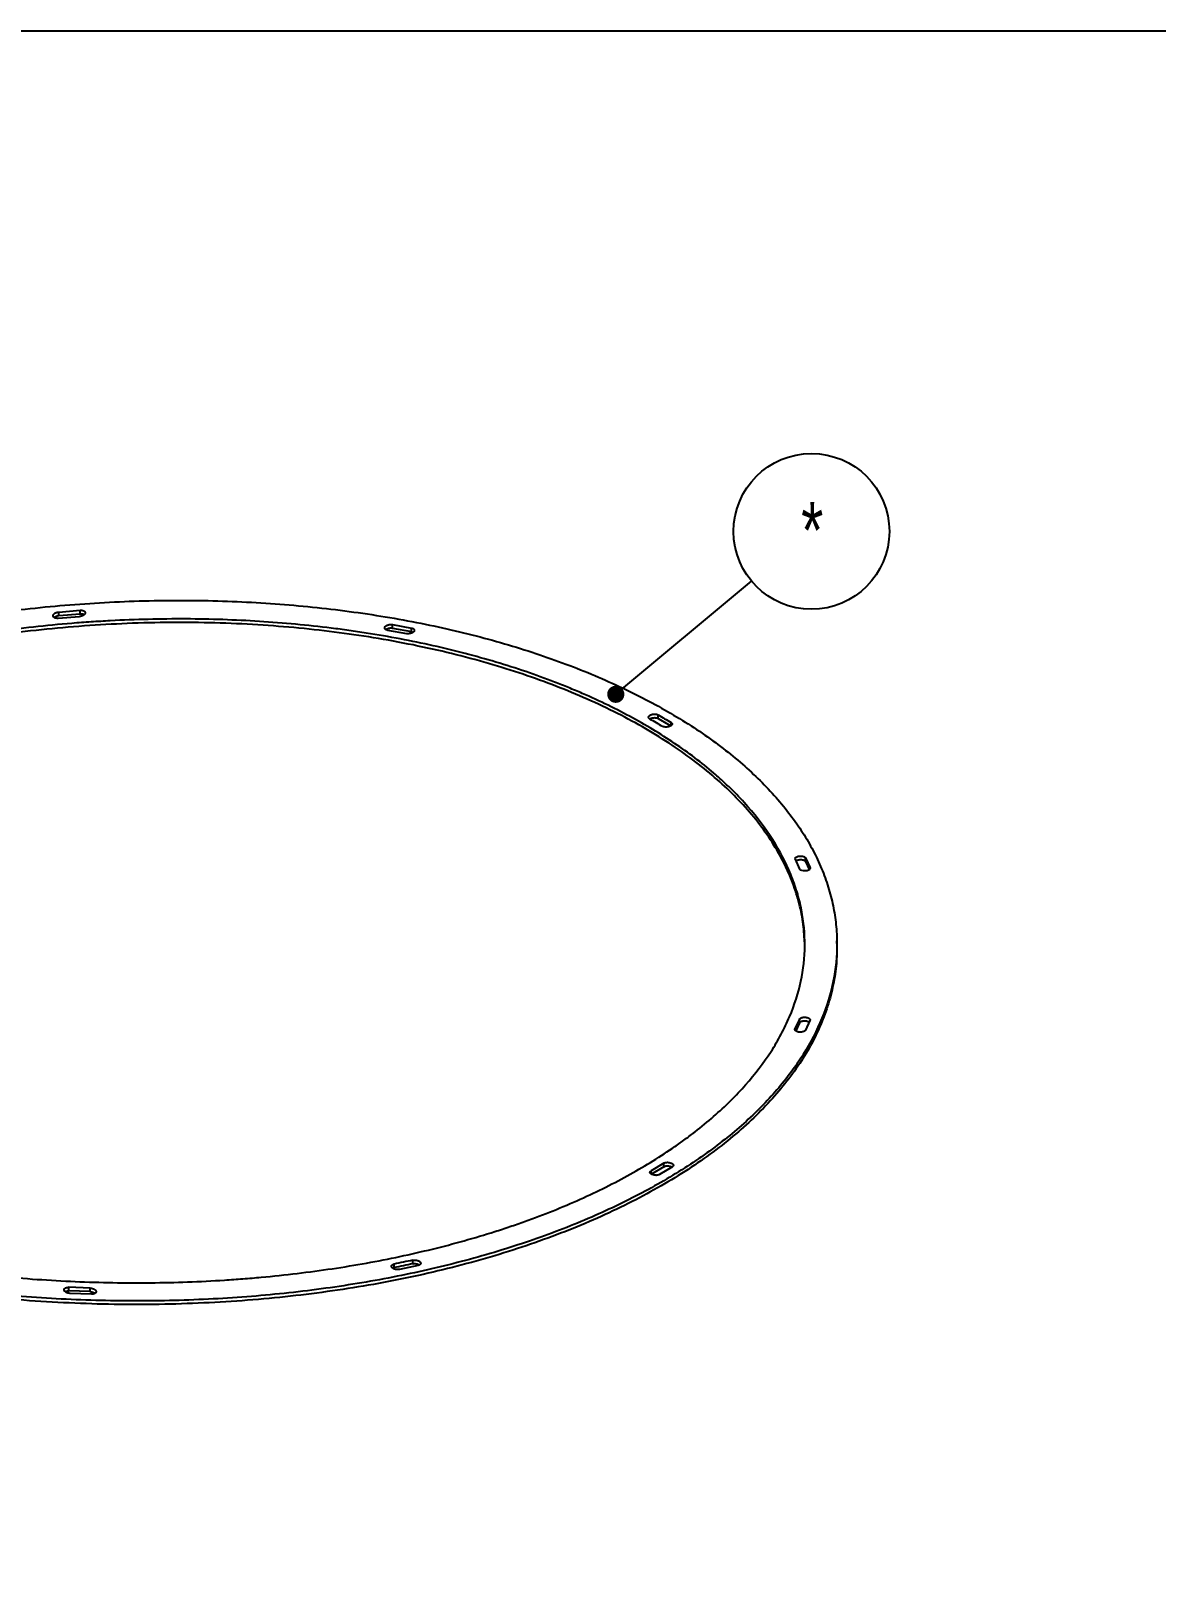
# Model space of a CAD drawing. Header units: millimetres. Extents: x 25 to 4175, y 19 to 2952.
# Drawn here: x 532 to 1057, y 870 to 1590 of the extents above; entities that cross this region are included whole.
import ezdxf

# ---------------------------------------------------------------- set-up
doc = ezdxf.new("R2010")
doc.units = ezdxf.units.MM
doc.header["$LTSCALE"] = 10
doc.layers.add('SHEET', color=179, linetype='Continuous')
doc.styles.add('SLDTEXTSTYLE0', font='TXT', dxfattribs={"width": 0.75})
doc.dimstyles.new('SLDDIMSTYLE0', dxfattribs={"dimtxt": 0.18, "dimasz": 8, "dimexe": 0, "dimexo": 0.0625, "dimgap": 0, "dimtad": 0, "dimtih": 1, "dimtoh": 1, "dimdec": 0, "dimrnd": 1e-09, "dimzin": 0, "dimdsep": 46, "dimtxsty": 'Standard', "dimblk1": 'DOT', "dimblk2": 'DOT', "dimsah": 1, "dimcen": 0.09, "dimadec": 0, "dimazin": 0, "dimtfac": 8, "dimtdec": 0, "dimtofl": 0, "dimtmove": 0, "dimatfit": 3, "dimldrblk": 'DOT', "dimfxl": 1, "dimfrac": 2, "dimtolj": 1, "dimtzin": 0, "dimarcsym": 0})

# ---------------------------------------------------------------- blocks, each defined once
blk = doc.blocks.new('SW_NOTE_0_6')
at = {"layer": 'SHEET', "color": 0}
blk.add_circle((27.89, 23.22), 36.29, dxfattribs=at)
at = {"layer": 'SHEET', "color": 0, "insert": (28.25, 36.96), "char_height": 26.46, "attachment_point": 2, "style": 'SLDTEXTSTYLE0'}
blk.add_mtext('*', dxfattribs=at)
blk = doc.blocks.new('_Dot')
at = {"color": 0, "linetype": 'ByBlock', "lineweight": -2}
blk.add_line((-0.5, 0), (-1, 0), dxfattribs=at)
at = {"color": 0, "linetype": 'ByBlock', "const_width": 0.5}
blk.add_lwpolyline([(-0.25, 0, 1), (0.25, 0, 1)], format="xyb", close=True, dxfattribs=at)

msp = doc.modelspace()

# ---------------------------------------------------------------- linework, layer by layer
at = {"color": 7, "linetype": 'Continuous', "lineweight": 25}
for p, q in [((545.21, 1316.28), (555.2, 1317.11)), ((545.45, 1319.22), (555.44, 1320.04)), ((545.45, 1317.57), (545.45, 1319.22)), ((545.45, 1317.57), (555.44, 1318.39)), ((555.44, 1318.39), (555.44, 1320.04)), ((698.68, 1310.78), (707.5, 1309.16)), ((701.04, 1313.39), (709.86, 1311.75)), ((701.04, 1311.74), (701.04, 1313.39)), ((701.04, 1311.74), (709.86, 1310.11)), ((709.86, 1310.11), (709.86, 1311.75)), ((824.81, 1269.63), (824.81, 1271.27)), ((824.81, 1269.63), (830.68, 1266.16)), ((830.81, 1266.26), (830.81, 1267.73)), ((888.58, 1203.97), (888.55, 1204.22)), ((888.58, 1203.97), (890.69, 1199.4)), ((893.46, 1204.64), (895.58, 1200.06)), ((893.46, 1202.99), (893.46, 1204.64)), ((893.46, 1202.99), (895.23, 1199.17)), ((895.58, 1199.6), (895.58, 1200.06)), ((890.65, 1129.49), (888.55, 1124.91)), ((888.55, 1124.47), (888.55, 1124.91)), ((890.65, 1127.84), (888.89, 1124.01)), ((890.65, 1127.84), (890.65, 1129.49)), ((895.54, 1128.93), (893.43, 1124.34)), ((827.38, 1062.39), (821.46, 1058.78)), ((821.46, 1057.37), (821.46, 1058.78)), ((827.38, 1060.74), (821.63, 1057.24)), ((831.41, 1060.72), (825.49, 1057.11)), ((827.38, 1060.74), (827.38, 1062.39)), ((701.73, 1013.69), (701.73, 1015.34)), ((712.9, 1014.71), (704.23, 1012.86)), ((710.4, 1015.53), (710.4, 1017.18)), ((560.13, 1004.16), (550.19, 1004.55)), ((550.19, 1002.91), (550.19, 1004.55)), ((560.13, 1002.51), (550.19, 1002.91)), ((560.68, 1001.31), (550.75, 1001.69)), ((560.13, 1002.51), (560.13, 1004.16))]:
    msp.add_line(p, q, dxfattribs=at)
at = {"color": 7, "linetype": 'Continuous', "lineweight": 25, "flags": 128}
for points in [[(895.6, 1199.81), (895.61, 1199.66), (895.37, 1199.27), (894.86, 1198.93), (894.17, 1198.68), (893.36, 1198.56), (892.53, 1198.56), (891.77, 1198.7), (891.16, 1198.95), (890.76, 1199.28), (890.69, 1199.4), (890.69, 1199.4)], [(908.14, 1164.29), (908.12, 1165.11), (908.11, 1165.93)]]:
    msp.add_lwpolyline(points, dxfattribs=at)
at = {"color": 7, "linetype": 'Continuous', "lineweight": 25}
for points, knots in [([(277.44, 870.42), (268.48, 876.75), (260, 883.32), (247.95, 893.62), (244.03, 897.14), (236.47, 904.28), (232.83, 907.91), (225.86, 915.23), (222.52, 918.93), (216.12, 926.43), (213.06, 930.22), (207.24, 937.89), (204.47, 941.77), (199.21, 949.62), (196.73, 953.59), (192.06, 961.62), (189.86, 965.69), (185.77, 973.91), (183.88, 978.05), (180.44, 986.36), (178.88, 990.51), (176.09, 998.86), (174.85, 1003.05), (172.7, 1011.45), (171.78, 1015.66), (170.27, 1024.11), (169.67, 1028.36), (168.79, 1036.86), (168.51, 1041.13), (168.28, 1049.71), (168.32, 1054.02), (168.75, 1062.62), (169.12, 1066.9), (170.19, 1075.41), (170.88, 1079.65), (173.44, 1092.3), (175.77, 1100.67), (180.2, 1113.11), (181.84, 1117.23), (185.42, 1125.46), (187.37, 1129.56), (191.6, 1137.72), (193.87, 1141.78), (198.7, 1149.78), (201.24, 1153.73), (206.62, 1161.53), (209.44, 1165.38), (215.37, 1172.99), (218.46, 1176.75), (224.93, 1184.17), (228.3, 1187.83), (235.31, 1195.06), (238.94, 1198.63), (246.51, 1205.68), (250.43, 1209.17), (258.53, 1216.02), (262.7, 1219.39), (271.23, 1225.95), (275.6, 1229.16), (284.53, 1235.43), (289.1, 1238.5), (298.44, 1244.49), (303.21, 1247.42), (312.94, 1253.13), (317.91, 1255.92), (328.05, 1261.35), (333.21, 1263.99), (343.76, 1269.15), (349.14, 1271.67), (360.04, 1276.52), (365.55, 1278.86), (376.66, 1283.36), (382.28, 1285.51), (393.61, 1289.66), (399.33, 1291.65), (410.87, 1295.46), (416.69, 1297.28), (428.45, 1300.75), (434.38, 1302.4), (446.34, 1305.54), (452.38, 1307.02), (464.56, 1309.82), (470.72, 1311.13), (483.01, 1313.57), (489.16, 1314.7), (501.46, 1316.76), (507.61, 1317.7), (519.91, 1319.4), (526.06, 1320.16), (538.36, 1321.51), (544.52, 1322.09), (556.82, 1323.08), (562.97, 1323.48), (575.28, 1324.12), (581.44, 1324.34), (593.75, 1324.62), (599.9, 1324.67), (612.08, 1324.6), (618.11, 1324.47), (630.08, 1324.04), (636.02, 1323.74), (647.79, 1322.97), (653.62, 1322.51), (665.18, 1321.4), (670.91, 1320.77), (682.27, 1319.34), (687.9, 1318.54), (699.06, 1316.78), (704.59, 1315.81), (715.53, 1313.72), (720.94, 1312.59), (731.56, 1310.19), (736.76, 1308.92), (746.97, 1306.24), (751.99, 1304.82), (761.82, 1301.86), (766.64, 1300.31), (776.09, 1297.08), (780.73, 1295.39), (789.8, 1291.89), (794.24, 1290.07), (802.93, 1286.3), (807.18, 1284.35), (815.47, 1280.31), (819.51, 1278.22), (827.32, 1273.96), (831.09, 1271.79), (838.37, 1267.34), (841.88, 1265.07), (848.65, 1260.43), (851.91, 1258.07), (858.16, 1253.25), (861.16, 1250.8), (869.78, 1243.31), (875.02, 1238.13), (882.07, 1230.11), (884.29, 1227.41), (888.41, 1221.95), (890.33, 1219.2), (893.86, 1213.66), (895.48, 1210.87), (898.43, 1205.26), (899.75, 1202.44), (902.12, 1196.76), (903.16, 1193.9), (904.95, 1188.15), (905.69, 1185.26), (906.9, 1179.44), (907.35, 1176.52), (907.96, 1170.64), (908.12, 1167.69), (908.13, 1158.87), (907.54, 1153.02), (905.19, 1141.43), (903.43, 1135.67), (898.76, 1124.26), (895.84, 1118.6), (890.57, 1110.2), (888.67, 1107.42), (884.59, 1101.92), (882.41, 1099.2), (877.79, 1093.85), (875.36, 1091.21), (870.22, 1086.01), (867.53, 1083.45), (861.88, 1078.41), (858.92, 1075.92), (852.76, 1071.03), (849.55, 1068.63), (842.87, 1063.9), (839.4, 1061.58), (832.2, 1057.01), (828.46, 1054.76), (820.76, 1050.38), (816.8, 1048.25), (808.68, 1044.11), (804.53, 1042.11), (796.03, 1038.21), (791.67, 1036.32), (782.77, 1032.66), (778.23, 1030.9), (768.94, 1027.49), (764.2, 1025.84), (754.52, 1022.68), (749.59, 1021.16), (739.52, 1018.25), (734.38, 1016.85), (723.92, 1014.2), (718.6, 1012.95), (707.88, 1010.59), (702.47, 1009.5), (691.52, 1007.45), (685.99, 1006.5), (669.23, 1003.87), (657.85, 1002.42), (634.61, 1000.14), (622.77, 999.3), (604.67, 998.52), (598.59, 998.35), (586.4, 998.15), (580.29, 998.14), (568.07, 998.27), (561.96, 998.42), (549.7, 998.88), (543.57, 999.19), (531.28, 999.98), (525.13, 1000.45), (512.81, 1001.56), (506.64, 1002.19), (494.3, 1003.63), (488.12, 1004.43), (475.74, 1006.21), (469.52, 1007.18), (457.15, 1009.29), (450.99, 1010.43), (438.76, 1012.86), (432.69, 1014.15), (420.63, 1016.88), (414.63, 1018.33), (402.72, 1021.37), (396.81, 1022.97), (385.07, 1026.33), (379.23, 1028.08), (367.64, 1031.75), (361.89, 1033.66), (350.46, 1037.64), (344.78, 1039.71), (333.52, 1044.02), (327.94, 1046.25), (311.45, 1053.14), (300.78, 1058), (280.08, 1068.25), (270.06, 1073.63), (250.65, 1084.93), (241.27, 1090.85), (232.22, 1097.04)], [0.0001787, 0.0001787, 0.0001787, 0.0001787, 0.015625, 0.015625, 0.0234375, 0.0234375, 0.03125, 0.03125, 0.0390625, 0.0390625, 0.046875, 0.046875, 0.0546875, 0.0546875, 0.0625, 0.0625, 0.0703125, 0.0703125, 0.078125, 0.078125, 0.0859375, 0.0859375, 0.09375, 0.09375, 0.1015625, 0.1015625, 0.109375, 0.109375, 0.1171875, 0.1171875, 0.125, 0.125, 0.1328125, 0.1328125, 0.140625, 0.140625, 0.15625, 0.15625, 0.1640625, 0.1640625, 0.171875, 0.171875, 0.1796875, 0.1796875, 0.1875, 0.1875, 0.1953125, 0.1953125, 0.203125, 0.203125, 0.2109375, 0.2109375, 0.21875, 0.21875, 0.2265625, 0.2265625, 0.234375, 0.234375, 0.2421875, 0.2421875, 0.25, 0.25, 0.2578125, 0.2578125, 0.265625, 0.265625, 0.2734375, 0.2734375, 0.28125, 0.28125, 0.2890625, 0.2890625, 0.296875, 0.296875, 0.3046875, 0.3046875, 0.3125, 0.3125, 0.3203125, 0.3203125, 0.328125, 0.328125, 0.3359375, 0.3359375, 0.34375, 0.34375, 0.3515625, 0.3515625, 0.359375, 0.359375, 0.3671875, 0.3671875, 0.375, 0.375, 0.3828125, 0.3828125, 0.390625, 0.390625, 0.3984375, 0.3984375, 0.40625, 0.40625, 0.4140625, 0.4140625, 0.421875, 0.421875, 0.4296875, 0.4296875, 0.4375, 0.4375, 0.4453125, 0.4453125, 0.453125, 0.453125, 0.4609375, 0.4609375, 0.46875, 0.46875, 0.4765625, 0.4765625, 0.484375, 0.484375, 0.4921875, 0.4921875, 0.5, 0.5, 0.5078125, 0.5078125, 0.515625, 0.515625, 0.5234375, 0.5234375, 0.53125, 0.53125, 0.546875, 0.546875, 0.5546875, 0.5546875, 0.5625, 0.5625, 0.5703125, 0.5703125, 0.578125, 0.578125, 0.5859375, 0.5859375, 0.59375, 0.59375, 0.6015625, 0.6015625, 0.609375, 0.609375, 0.625, 0.625, 0.640625, 0.640625, 0.65625, 0.65625, 0.6640625, 0.6640625, 0.671875, 0.671875, 0.6796875, 0.6796875, 0.6875, 0.6875, 0.6953125, 0.6953125, 0.703125, 0.703125, 0.7109375, 0.7109375, 0.71875, 0.71875, 0.7265625, 0.7265625, 0.734375, 0.734375, 0.7421875, 0.7421875, 0.75, 0.75, 0.7578125, 0.7578125, 0.765625, 0.765625, 0.7734375, 0.7734375, 0.78125, 0.78125, 0.7890625, 0.7890625, 0.796875, 0.796875, 0.8125, 0.8125, 0.828125, 0.828125, 0.8359375, 0.8359375, 0.84375, 0.84375, 0.8515625, 0.8515625, 0.859375, 0.859375, 0.8671875, 0.8671875, 0.875, 0.875, 0.8828125, 0.8828125, 0.890625, 0.890625, 0.8984375, 0.8984375, 0.90625, 0.90625, 0.9140625, 0.9140625, 0.921875, 0.921875, 0.9296875, 0.9296875, 0.9375, 0.9375, 0.9453125, 0.9453125, 0.953125, 0.953125, 0.96875, 0.96875, 0.984375, 0.984375, 1, 1, 1, 1]), ([(545.21, 1316.28), (545.04, 1316.27), (544.88, 1316.26), (544.57, 1316.27), (544.41, 1316.29), (544.12, 1316.34), (543.98, 1316.37), (543.71, 1316.45), (543.59, 1316.5), (543.37, 1316.62), (543.27, 1316.69), (543.1, 1316.83), (543.03, 1316.91), (542.87, 1317.16), (542.82, 1317.35), (542.84, 1317.64), (542.87, 1317.74), (542.95, 1317.94), (543, 1318.03), (543.14, 1318.22), (543.23, 1318.31), (543.42, 1318.49), (543.53, 1318.57), (543.78, 1318.73), (543.91, 1318.8), (544.19, 1318.93), (544.34, 1318.98), (544.65, 1319.08), (544.8, 1319.12), (545.13, 1319.18), (545.29, 1319.21), (545.45, 1319.22)], [0, 0, 0, 0, 0.0625, 0.0625, 0.125, 0.125, 0.1875, 0.1875, 0.25, 0.25, 0.3125, 0.3125, 0.375, 0.375, 0.5, 0.5, 0.5625, 0.5625, 0.625, 0.625, 0.6875, 0.6875, 0.75, 0.75, 0.8125, 0.8125, 0.875, 0.875, 0.9375, 0.9375, 1, 1, 1, 1]), ([(543.3, 1316.7), (543.41, 1316.8), (543.69, 1317.06), (544.35, 1317.36), (544.99, 1317.53), (545.36, 1317.56), (545.45, 1317.57)], [0, 0, 0, 0, 0.226177, 0.558136, 0.892967, 1, 1, 1, 1]), ([(555.44, 1320.04), (555.61, 1320.05), (555.77, 1320.05), (556.08, 1320.04), (556.24, 1320.03), (556.53, 1319.98), (556.67, 1319.95), (556.94, 1319.86), (557.06, 1319.81), (557.28, 1319.7), (557.38, 1319.63), (557.55, 1319.49), (557.62, 1319.41), (557.78, 1319.16), (557.83, 1318.97), (557.81, 1318.68), (557.78, 1318.59), (557.7, 1318.39), (557.65, 1318.3), (557.51, 1318.11), (557.42, 1318.02), (557.23, 1317.84), (557.12, 1317.76), (556.87, 1317.61), (556.74, 1317.53), (556.46, 1317.41), (556.31, 1317.35), (556, 1317.25), (555.85, 1317.21), (555.52, 1317.15), (555.36, 1317.12), (555.2, 1317.11)], [0, 0, 0, 0, 0.0625, 0.0625, 0.125, 0.125, 0.1875, 0.1875, 0.25, 0.25, 0.3125, 0.3125, 0.375, 0.375, 0.5, 0.5, 0.5625, 0.5625, 0.625, 0.625, 0.6875, 0.6875, 0.75, 0.75, 0.8125, 0.8125, 0.875, 0.875, 0.9375, 0.9375, 1, 1, 1, 1]), ([(555.44, 1318.39), (555.72, 1318.4), (556.28, 1318.41), (556.95, 1318.25), (557.23, 1318.05), (557.34, 1317.97)], [0, 0, 0, 0, 0.374696, 0.749458, 1, 1, 1, 1]), ([(242.83, 1103.17), (251.53, 1097.17), (260.53, 1091.45), (279.1, 1080.55), (288.67, 1075.37), (308.37, 1065.52), (318.5, 1060.85), (339.32, 1052.03), (350.01, 1047.87), (363.74, 1043), (366.5, 1042.04), (370.68, 1040.63), (372.07, 1040.17), (374.87, 1039.24), (376.28, 1038.78), (383.31, 1036.52), (388.97, 1034.78), (406, 1029.82), (417.46, 1026.83), (440.58, 1021.46), (452.24, 1019.08), (475.76, 1014.93), (487.62, 1013.15), (501.08, 1011.5), (502.57, 1011.33), (505.57, 1010.98), (507.07, 1010.81), (511.57, 1010.32), (514.56, 1010.01), (523.52, 1009.15), (529.47, 1008.66), (547.26, 1007.43), (559.04, 1006.92), (582.42, 1006.52), (594.02, 1006.63), (611.29, 1007.26), (617.03, 1007.55), (625.6, 1008.09), (628.45, 1008.29), (634.15, 1008.74), (636.99, 1008.98), (651.12, 1010.27), (662.15, 1011.6), (683.69, 1014.83), (694.19, 1016.72), (709.55, 1019.98), (714.6, 1021.14), (724.57, 1023.58), (729.5, 1024.87), (739.2, 1027.59), (743.99, 1029.02), (749.88, 1030.89), (751.06, 1031.27), (753.39, 1032.04), (754.56, 1032.43), (758.02, 1033.6), (760.31, 1034.39), (771.59, 1038.43), (780.2, 1041.89), (796.59, 1049.23), (804.37, 1053.11), (819.09, 1061.29), (826.04, 1065.6), (834.19, 1071.23), (835.79, 1072.37), (838.94, 1074.68), (840.48, 1075.84), (845, 1079.35), (847.88, 1081.72), (856.13, 1088.93), (861.1, 1093.86), (870.02, 1103.96), (873.96, 1109.14), (879.08, 1117.06), (880.65, 1119.73), (882.82, 1123.78), (883.5, 1125.14), (884.81, 1127.87), (885.43, 1129.24), (888.34, 1136.1), (890.09, 1141.6), (892.45, 1152.65), (893.07, 1158.18), (893.17, 1169.27), (892.66, 1174.83), (891.29, 1181.77), (890.98, 1183.16), (890.46, 1185.25), (890.28, 1185.94), (889.9, 1187.33), (889.7, 1188.02), (888.65, 1191.49), (887.67, 1194.24), (884.32, 1202.41), (881.54, 1207.77), (874.88, 1218.28), (871.01, 1223.44), (864.39, 1231.02), (862.04, 1233.52), (858.31, 1237.22), (857.03, 1238.45), (854.41, 1240.9), (853.06, 1242.11), (846.14, 1248.14), (840.14, 1252.76), (827.2, 1261.62), (820.28, 1265.84), (805.51, 1273.89), (797.66, 1277.72), (787.27, 1282.22), (785.16, 1283.11), (780.89, 1284.86), (778.72, 1285.72), (772.13, 1288.25), (767.66, 1289.88), (754, 1294.53), (744.56, 1297.35), (725.06, 1302.44), (714.99, 1304.7), (699.41, 1307.66), (694.13, 1308.57), (686.1, 1309.83), (683.4, 1310.23), (679.32, 1310.8), (677.96, 1310.99), (675.22, 1311.35), (673.84, 1311.53), (661.44, 1313.07), (650.27, 1314.11), (627.66, 1315.54), (616.22, 1315.93), (593.05, 1316.03), (581.34, 1315.75), (566.52, 1314.97), (563.55, 1314.79), (559.08, 1314.49), (557.58, 1314.38), (554.59, 1314.16), (553.1, 1314.04), (545.62, 1313.43), (539.66, 1312.85), (521.82, 1310.87), (509.99, 1309.21), (486.46, 1305.2), (474.75, 1302.86), (457.3, 1298.83), (451.5, 1297.39), (442.82, 1295.1), (439.94, 1294.32), (435.61, 1293.11), (434.17, 1292.7), (431.3, 1291.87), (429.86, 1291.45), (417, 1287.62), (405.84, 1283.91), (384.04, 1275.88), (373.4, 1271.55), (352.65, 1262.26), (342.53, 1257.31), (331.46, 1251.35), (330.24, 1250.69), (327.79, 1249.34), (326.58, 1248.66), (322.94, 1246.62), (320.55, 1245.24), (313.45, 1241.06), (308.82, 1238.21), (299.8, 1232.39), (295.39, 1229.42), (286.8, 1223.36), (282.61, 1220.27), (274.45, 1213.97), (270.48, 1210.75), (262.75, 1204.2), (258.99, 1200.86), (251.7, 1194.05), (248.17, 1190.59), (243.89, 1186.17), (243.04, 1185.28), (241.37, 1183.5), (240.54, 1182.6), (238.07, 1179.92), (236.47, 1178.12), (228.61, 1169.08), (222.89, 1161.71), (215.14, 1150.43), (212.7, 1146.63), (208.08, 1138.96), (205.92, 1135.09), (201.86, 1127.27), (199.98, 1123.32), (197.36, 1117.34), (196.53, 1115.33), (194.93, 1111.3), (194.16, 1109.27), (190.55, 1099.14), (188.29, 1091), (184.99, 1074.68), (183.96, 1066.49), (183.12, 1050.04), (183.32, 1041.78), (184.26, 1032.44), (184.38, 1031.4), (184.63, 1029.32), (184.76, 1028.28), (185.19, 1025.17), (185.52, 1023.1), (186.62, 1016.91), (187.51, 1012.81), (190.62, 1000.59), (193.3, 992.53), (198.22, 980.58), (200.01, 976.62), (203.9, 968.75), (206, 964.83), (209.37, 958.98), (210.53, 957.04), (212.34, 954.14), (212.95, 953.17), (214.19, 951.24), (214.82, 950.27), (218.01, 945.47), (220.7, 941.68), (229.15, 930.5), (235.3, 923.26), (245.29, 912.72), (248.74, 909.26), (255.91, 902.44), (259.62, 899.08), (271.13, 889.16), (279.32, 882.76), (288.04, 876.56)], [0, 0, 0, 0, 0.015625, 0.015625, 0.03125, 0.03125, 0.046875, 0.046875, 0.0625, 0.0625, 0.066406, 0.066406, 0.068359, 0.068359, 0.070313, 0.070313, 0.078125, 0.078125, 0.09375, 0.09375, 0.109375, 0.109375, 0.125, 0.125, 0.126953, 0.126953, 0.128906, 0.128906, 0.132813, 0.132813, 0.140625, 0.140625, 0.15625, 0.15625, 0.171875, 0.171875, 0.179688, 0.179688, 0.183594, 0.183594, 0.1875, 0.1875, 0.203125, 0.203125, 0.21875, 0.21875, 0.226563, 0.226563, 0.234375, 0.234375, 0.242188, 0.242188, 0.244141, 0.244141, 0.246094, 0.246094, 0.25, 0.25, 0.265625, 0.265625, 0.28125, 0.28125, 0.296875, 0.296875, 0.300781, 0.300781, 0.304688, 0.304688, 0.3125, 0.3125, 0.328125, 0.328125, 0.34375, 0.34375, 0.351563, 0.351563, 0.355469, 0.355469, 0.359375, 0.359375, 0.375, 0.375, 0.390625, 0.390625, 0.40625, 0.40625, 0.410156, 0.410156, 0.412109, 0.412109, 0.414063, 0.414063, 0.421875, 0.421875, 0.4375, 0.4375, 0.453125, 0.453125, 0.460938, 0.460938, 0.464844, 0.464844, 0.46875, 0.46875, 0.484375, 0.484375, 0.5, 0.5, 0.515625, 0.515625, 0.519531, 0.519531, 0.523438, 0.523438, 0.53125, 0.53125, 0.546875, 0.546875, 0.5625, 0.5625, 0.570313, 0.570313, 0.574219, 0.574219, 0.576172, 0.576172, 0.578125, 0.578125, 0.59375, 0.59375, 0.609375, 0.609375, 0.625, 0.625, 0.628906, 0.628906, 0.630859, 0.630859, 0.632813, 0.632813, 0.640625, 0.640625, 0.65625, 0.65625, 0.671875, 0.671875, 0.679688, 0.679688, 0.683594, 0.683594, 0.685547, 0.685547, 0.6875, 0.6875, 0.703125, 0.703125, 0.71875, 0.71875, 0.734375, 0.734375, 0.736328, 0.736328, 0.738281, 0.738281, 0.742188, 0.742188, 0.75, 0.75, 0.757813, 0.757813, 0.765625, 0.765625, 0.773437, 0.773437, 0.78125, 0.78125, 0.789062, 0.789062, 0.791016, 0.791016, 0.792969, 0.792969, 0.796875, 0.796875, 0.8125, 0.8125, 0.820312, 0.820312, 0.828125, 0.828125, 0.835937, 0.835937, 0.839844, 0.839844, 0.84375, 0.84375, 0.859375, 0.859375, 0.875, 0.875, 0.890625, 0.890625, 0.892578, 0.892578, 0.894531, 0.894531, 0.898437, 0.898437, 0.90625, 0.90625, 0.921875, 0.921875, 0.929687, 0.929687, 0.9375, 0.9375, 0.941406, 0.941406, 0.943359, 0.943359, 0.945312, 0.945312, 0.953125, 0.953125, 0.96875, 0.96875, 0.976563, 0.976563, 0.984375, 0.984375, 1, 1, 1, 1]), ([(893.03, 1165.55), (892.84, 1168.63), (892.47, 1174.96), (890.4, 1184.49), (887.25, 1194.09), (882.88, 1203.66), (877.28, 1213.15), (870.44, 1222.53), (862.53, 1231.53), (853.63, 1240.14), (843.8, 1248.34), (832.86, 1256.27), (820.81, 1263.89), (807.65, 1271.16), (793.72, 1277.88), (779.11, 1284.04), (763.89, 1289.63), (747.78, 1294.77), (730.79, 1299.4), (712.96, 1303.48), (694.74, 1306.91), (676.22, 1309.68), (657.48, 1311.81), (638.15, 1313.34), (618.28, 1314.23), (597.93, 1314.44), (577.62, 1313.97), (557.42, 1312.83), (537.4, 1311.05), (517.17, 1308.59), (496.8, 1305.43), (476.34, 1301.55), (456.34, 1297.03), (436.83, 1291.92), (417.88, 1286.24), (399.11, 1279.89), (380.59, 1272.85), (362.41, 1265.13), (345.03, 1256.9), (328.48, 1248.22), (312.8, 1239.12), (297.65, 1229.43), (283.13, 1219.15), (269.31, 1208.28), (256.52, 1197.11), (244.79, 1185.66), (234.12, 1174), (224.28, 1161.88), (215.35, 1149.33), (207.39, 1136.37), (200.61, 1123.32), (194.99, 1110.25), (190.49, 1097.18), (187, 1083.85), (184.65, 1070.29), (183.43, 1058.61), (183.47, 1051.5), (183.48, 1048.99)], [0, 0, 0, 0, 0.017818, 0.036567, 0.055331, 0.07408, 0.093384, 0.112703, 0.132007, 0.150588, 0.169184, 0.187765, 0.206895, 0.226042, 0.245173, 0.263581, 0.282003, 0.30041, 0.319363, 0.33833, 0.357282, 0.375523, 0.393778, 0.412019, 0.4308, 0.449596, 0.468377, 0.486442, 0.504522, 0.522587, 0.541187, 0.559802, 0.578402, 0.596303, 0.614218, 0.63212, 0.650551, 0.668998, 0.68743, 0.705151, 0.722885, 0.740606, 0.758851, 0.777112, 0.795357, 0.812919, 0.830495, 0.848057, 0.866141, 0.884239, 0.902323, 0.91969, 0.937071, 0.954438, 0.972318, 0.990214, 1, 1, 1, 1]), ([(698.68, 1310.78), (698.54, 1310.8), (698.4, 1310.84), (698.15, 1310.92), (698.04, 1310.97), (697.83, 1311.09), (697.74, 1311.15), (697.58, 1311.29), (697.52, 1311.37), (697.42, 1311.52), (697.39, 1311.61), (697.36, 1311.78), (697.36, 1311.87), (697.41, 1312.13), (697.5, 1312.32), (697.73, 1312.57), (697.83, 1312.66), (698.04, 1312.82), (698.15, 1312.89), (698.41, 1313.03), (698.54, 1313.09), (698.83, 1313.2), (698.98, 1313.25), (699.3, 1313.34), (699.46, 1313.37), (699.78, 1313.42), (699.95, 1313.44), (700.27, 1313.45), (700.43, 1313.45), (700.74, 1313.43), (700.9, 1313.41), (701.04, 1313.39)], [0, 0, 0, 0, 0.0625, 0.0625, 0.125, 0.125, 0.1875, 0.1875, 0.25, 0.25, 0.3125, 0.3125, 0.375, 0.375, 0.5, 0.5, 0.5625, 0.5625, 0.625, 0.625, 0.6875, 0.6875, 0.75, 0.75, 0.8125, 0.8125, 0.875, 0.875, 0.9375, 0.9375, 1, 1, 1, 1]), ([(697.92, 1311.06), (698.07, 1311.17), (698.4, 1311.41), (699.14, 1311.67), (699.98, 1311.81), (700.63, 1311.81), (700.96, 1311.75), (701.04, 1311.74)], [0, 0, 0, 0, 0.196927, 0.436704, 0.678384, 0.922096, 1, 1, 1, 1]), ([(709.86, 1311.75), (710.01, 1311.73), (710.14, 1311.69), (710.39, 1311.61), (710.51, 1311.56), (710.72, 1311.44), (710.81, 1311.38), (710.96, 1311.24), (711.03, 1311.17), (711.12, 1311.01), (711.15, 1310.93), (711.19, 1310.76), (711.19, 1310.67), (711.14, 1310.4), (711.04, 1310.22), (710.81, 1309.97), (710.72, 1309.88), (710.51, 1309.73), (710.39, 1309.65), (710.14, 1309.52), (710, 1309.45), (709.71, 1309.34), (709.56, 1309.29), (709.25, 1309.21), (709.09, 1309.18), (708.76, 1309.13), (708.6, 1309.11), (708.27, 1309.1), (708.11, 1309.1), (707.8, 1309.12), (707.65, 1309.13), (707.5, 1309.16)], [0, 0, 0, 0, 0.0625, 0.0625, 0.125, 0.125, 0.1875, 0.1875, 0.25, 0.25, 0.3125, 0.3125, 0.375, 0.375, 0.5, 0.5, 0.5625, 0.5625, 0.625, 0.625, 0.6875, 0.6875, 0.75, 0.75, 0.8125, 0.8125, 0.875, 0.875, 0.9375, 0.9375, 1, 1, 1, 1]), ([(709.86, 1310.11), (710.11, 1310.05), (710.41, 1309.99), (710.59, 1309.85), (710.62, 1309.83)], [0, 0, 0, 0, 0.830496, 1, 1, 1, 1]), ([(820.81, 1269.48), (820.71, 1269.54), (820.63, 1269.6), (820.49, 1269.74), (820.43, 1269.81), (820.35, 1269.96), (820.33, 1270.04), (820.31, 1270.2), (820.31, 1270.28), (820.36, 1270.45), (820.4, 1270.53), (820.51, 1270.69), (820.58, 1270.77), (820.83, 1271), (821.05, 1271.15), (821.44, 1271.32), (821.59, 1271.38), (821.88, 1271.47), (822.04, 1271.51), (822.35, 1271.57), (822.52, 1271.6), (822.84, 1271.63), (823.01, 1271.64), (823.33, 1271.64), (823.49, 1271.63), (823.8, 1271.6), (823.95, 1271.58), (824.23, 1271.51), (824.36, 1271.48), (824.6, 1271.39), (824.71, 1271.33), (824.81, 1271.27)], [0, 0, 0, 0, 0.0625, 0.0625, 0.125, 0.125, 0.1875, 0.1875, 0.25, 0.25, 0.3125, 0.3125, 0.375, 0.375, 0.5, 0.5, 0.5625, 0.5625, 0.625, 0.625, 0.6875, 0.6875, 0.75, 0.75, 0.8125, 0.8125, 0.875, 0.875, 0.9375, 0.9375, 1, 1, 1, 1]), ([(820.85, 1269.34), (820.87, 1269.36), (821.04, 1269.51), (821.55, 1269.73), (822.33, 1269.94), (823.19, 1270.02), (823.99, 1269.94), (824.52, 1269.79), (824.76, 1269.66), (824.81, 1269.63)], [0, 0, 0, 0, 0.029014, 0.210361, 0.3914, 0.573154, 0.756319, 0.940988, 1, 1, 1, 1]), ([(830.81, 1267.73), (830.91, 1267.67), (830.99, 1267.61), (831.13, 1267.47), (831.19, 1267.4), (831.27, 1267.25), (831.3, 1267.17), (831.32, 1267.01), (831.31, 1266.93), (831.26, 1266.77), (831.22, 1266.68), (831.12, 1266.52), (831.05, 1266.44), (830.8, 1266.22), (830.57, 1266.07), (830.18, 1265.9), (830.04, 1265.85), (829.74, 1265.76), (829.59, 1265.72), (829.27, 1265.65), (829.1, 1265.63), (828.78, 1265.6), (828.62, 1265.59), (828.29, 1265.59), (828.13, 1265.6), (827.82, 1265.63), (827.67, 1265.65), (827.39, 1265.71), (827.26, 1265.75), (827.02, 1265.84), (826.91, 1265.89), (826.81, 1265.95)], [0, 0, 0, 0, 0.0625, 0.0625, 0.125, 0.125, 0.1875, 0.1875, 0.25, 0.25, 0.3125, 0.3125, 0.375, 0.375, 0.5, 0.5, 0.5625, 0.5625, 0.625, 0.625, 0.6875, 0.6875, 0.75, 0.75, 0.8125, 0.8125, 0.875, 0.875, 0.9375, 0.9375, 1, 1, 1, 1]), ([(888.54, 1204.37), (888.58, 1204.51), (888.66, 1204.64), (888.93, 1204.9), (889.11, 1205.02), (889.44, 1205.17), (889.55, 1205.22), (889.8, 1205.3), (889.93, 1205.34), (890.2, 1205.4), (890.34, 1205.43), (890.62, 1205.46), (890.77, 1205.48), (891.06, 1205.5), (891.21, 1205.5), (891.5, 1205.49), (891.64, 1205.48), (891.92, 1205.45), (892.06, 1205.42), (892.31, 1205.37), (892.44, 1205.33), (892.67, 1205.26), (892.77, 1205.21), (892.97, 1205.12), (893.06, 1205.07), (893.21, 1204.95), (893.28, 1204.89), (893.39, 1204.77), (893.43, 1204.7), (893.46, 1204.64)], [0, 0, 0, 0, 0.125, 0.125, 0.25, 0.25, 0.3125, 0.3125, 0.375, 0.375, 0.4375, 0.4375, 0.5, 0.5, 0.5625, 0.5625, 0.625, 0.625, 0.6875, 0.6875, 0.75, 0.75, 0.8125, 0.8125, 0.875, 0.875, 0.9375, 0.9375, 1, 1, 1, 1]), ([(888.93, 1203.21), (889.04, 1203.29), (889.3, 1203.5), (889.97, 1203.72), (890.78, 1203.85), (891.63, 1203.85), (892.41, 1203.72), (893.04, 1203.47), (893.35, 1203.2), (893.44, 1203.03), (893.46, 1202.99)], [0, 0, 0, 0, 0.102943, 0.244947, 0.386007, 0.52682, 0.668169, 0.810589, 0.954155, 1, 1, 1, 1]), ([(908.07, 1164.29), (908.06, 1161.34), (908.02, 1155.05), (906.54, 1145.46), (903.96, 1135.54), (900.21, 1125.73), (895.33, 1116), (889.3, 1106.42), (882.17, 1097.05), (873.98, 1087.94), (864.78, 1079.13), (854.56, 1070.62), (843.33, 1062.43), (831.1, 1054.56), (817.93, 1047.08), (803.9, 1040.04), (789.1, 1033.48), (773.53, 1027.39), (757.19, 1021.78), (740.09, 1016.66), (722.3, 1012.07), (703.92, 1008.04), (685.06, 1004.61), (665.77, 1001.76), (646.04, 999.5), (625.88, 997.85), (605.32, 996.81), (584.49, 996.41), (563.51, 996.65), (542.47, 997.53), (521.36, 999.04), (500.19, 1001.19), (478.97, 1003.99), (457.8, 1007.44), (436.8, 1011.54), (416.09, 1016.24), (395.7, 1021.55), (375.61, 1027.46), (355.84, 1033.99), (336.43, 1041.14), (317.48, 1048.87), (299.1, 1057.15), (281.34, 1065.95), (264.23, 1075.27), (247.7, 1085.08), (237.28, 1092.03), (232.05, 1095.52)], [0, 0, 0, 0, 0.020121, 0.042873, 0.065559, 0.088254, 0.111034, 0.133946, 0.15686, 0.179632, 0.20233, 0.225013, 0.247752, 0.270617, 0.293565, 0.316379, 0.339092, 0.36177, 0.384481, 0.407286, 0.430227, 0.453103, 0.475843, 0.498526, 0.521213, 0.543976, 0.566863, 0.589788, 0.612577, 0.635277, 0.65795, 0.680665, 0.703475, 0.726421, 0.749282, 0.772014, 0.794693, 0.817378, 0.840124, 0.863008, 0.88594, 0.908771, 0.931529, 0.954274, 0.977078, 1, 1, 1, 1]), ([(890.65, 1129.49), (890.69, 1129.56), (890.74, 1129.63), (890.87, 1129.77), (890.95, 1129.84), (891.13, 1129.96), (891.24, 1130.02), (891.47, 1130.12), (891.6, 1130.17), (891.88, 1130.25), (892.02, 1130.29), (892.33, 1130.34), (892.49, 1130.36), (892.97, 1130.4), (893.3, 1130.39), (893.78, 1130.34), (893.94, 1130.31), (894.24, 1130.25), (894.39, 1130.21), (894.66, 1130.11), (894.78, 1130.06), (895.01, 1129.95), (895.11, 1129.89), (895.29, 1129.75), (895.36, 1129.69), (895.48, 1129.54), (895.53, 1129.47), (895.59, 1129.31), (895.6, 1129.24), (895.59, 1129.08), (895.58, 1129.01), (895.54, 1128.93)], [0, 0, 0, 0, 0.0625, 0.0625, 0.125, 0.125, 0.1875, 0.1875, 0.25, 0.25, 0.3125, 0.3125, 0.375, 0.375, 0.5, 0.5, 0.5625, 0.5625, 0.625, 0.625, 0.6875, 0.6875, 0.75, 0.75, 0.8125, 0.8125, 0.875, 0.875, 0.9375, 0.9375, 1, 1, 1, 1]), ([(893.43, 1124.34), (893.4, 1124.26), (893.35, 1124.19), (893.22, 1124.05), (893.14, 1123.98), (892.95, 1123.86), (892.85, 1123.8), (892.61, 1123.7), (892.48, 1123.65), (892.21, 1123.57), (892.07, 1123.54), (891.76, 1123.48), (891.6, 1123.47), (891.12, 1123.43), (890.78, 1123.44), (890.3, 1123.49), (890.14, 1123.52), (889.84, 1123.59), (889.7, 1123.63), (889.43, 1123.72), (889.3, 1123.77), (889.08, 1123.89), (888.98, 1123.95), (888.8, 1124.08), (888.72, 1124.15), (888.6, 1124.3), (888.56, 1124.37), (888.5, 1124.53), (888.49, 1124.6), (888.49, 1124.75), (888.51, 1124.83), (888.55, 1124.91)], [0, 0, 0, 0, 0.0625, 0.0625, 0.125, 0.125, 0.1875, 0.1875, 0.25, 0.25, 0.3125, 0.3125, 0.375, 0.375, 0.5, 0.5, 0.5625, 0.5625, 0.625, 0.625, 0.6875, 0.6875, 0.75, 0.75, 0.8125, 0.8125, 0.875, 0.875, 0.9375, 0.9375, 1, 1, 1, 1]), ([(890.65, 1127.84), (890.74, 1127.96), (890.91, 1128.22), (891.5, 1128.51), (892.25, 1128.7), (893.09, 1128.76), (893.93, 1128.69), (894.68, 1128.49), (895.02, 1128.28), (895.2, 1128.18)], [0, 0, 0, 0, 0.144724, 0.289474, 0.433519, 0.57635, 0.718241, 0.859871, 1, 1, 1, 1]), ([(825.49, 1057.11), (825.39, 1057.05), (825.29, 1057), (825.05, 1056.9), (824.91, 1056.86), (824.63, 1056.79), (824.49, 1056.77), (824.18, 1056.73), (824.02, 1056.72), (823.7, 1056.71), (823.54, 1056.72), (823.21, 1056.74), (823.04, 1056.76), (822.57, 1056.85), (822.26, 1056.93), (821.87, 1057.1), (821.74, 1057.16), (821.52, 1057.29), (821.42, 1057.36), (821.25, 1057.51), (821.18, 1057.59), (821.07, 1057.74), (821.03, 1057.82), (820.98, 1057.99), (820.97, 1058.07), (820.99, 1058.22), (821.01, 1058.3), (821.09, 1058.45), (821.14, 1058.52), (821.28, 1058.66), (821.36, 1058.73), (821.46, 1058.78)], [0, 0, 0, 0, 0.0625, 0.0625, 0.125, 0.125, 0.1875, 0.1875, 0.25, 0.25, 0.3125, 0.3125, 0.375, 0.375, 0.5, 0.5, 0.5625, 0.5625, 0.625, 0.625, 0.6875, 0.6875, 0.75, 0.75, 0.8125, 0.8125, 0.875, 0.875, 0.9375, 0.9375, 1, 1, 1, 1]), ([(827.38, 1062.39), (827.47, 1062.45), (827.58, 1062.5), (827.82, 1062.59), (827.95, 1062.63), (828.23, 1062.7), (828.38, 1062.73), (828.69, 1062.76), (828.85, 1062.78), (829.17, 1062.78), (829.33, 1062.78), (829.66, 1062.75), (829.83, 1062.73), (830.3, 1062.65), (830.61, 1062.57), (831, 1062.4), (831.13, 1062.34), (831.35, 1062.21), (831.45, 1062.14), (831.62, 1062), (831.69, 1061.92), (831.8, 1061.76), (831.84, 1061.69), (831.89, 1061.52), (831.9, 1061.44), (831.88, 1061.29), (831.86, 1061.21), (831.78, 1061.06), (831.73, 1060.99), (831.59, 1060.85), (831.5, 1060.78), (831.41, 1060.72)], [0, 0, 0, 0, 0.0625, 0.0625, 0.125, 0.125, 0.1875, 0.1875, 0.25, 0.25, 0.3125, 0.3125, 0.375, 0.375, 0.5, 0.5, 0.5625, 0.5625, 0.625, 0.625, 0.6875, 0.6875, 0.75, 0.75, 0.8125, 0.8125, 0.875, 0.875, 0.9375, 0.9375, 1, 1, 1, 1]), ([(827.38, 1060.74), (827.57, 1060.83), (827.95, 1061.02), (828.74, 1061.14), (829.6, 1061.14), (830.41, 1060.98), (830.99, 1060.8), (831.19, 1060.65), (831.23, 1060.62)], [0, 0, 0, 0, 0.19186, 0.383752, 0.574751, 0.764184, 0.952377, 1, 1, 1, 1]), ([(704.23, 1012.86), (704.09, 1012.83), (703.94, 1012.81), (703.63, 1012.78), (703.47, 1012.78), (703.15, 1012.78), (702.98, 1012.79), (702.66, 1012.83), (702.49, 1012.86), (702.18, 1012.93), (702.03, 1012.98), (701.73, 1013.08), (701.59, 1013.14), (701.2, 1013.33), (700.98, 1013.48), (700.73, 1013.72), (700.67, 1013.81), (700.56, 1013.98), (700.52, 1014.06), (700.48, 1014.24), (700.48, 1014.33), (700.5, 1014.49), (700.53, 1014.58), (700.61, 1014.73), (700.67, 1014.81), (700.81, 1014.95), (700.9, 1015.01), (701.1, 1015.13), (701.21, 1015.18), (701.46, 1015.27), (701.59, 1015.31), (701.73, 1015.34)], [0, 0, 0, 0, 0.0625, 0.0625, 0.125, 0.125, 0.1875, 0.1875, 0.25, 0.25, 0.3125, 0.3125, 0.375, 0.375, 0.5, 0.5, 0.5625, 0.5625, 0.625, 0.625, 0.6875, 0.6875, 0.75, 0.75, 0.8125, 0.8125, 0.875, 0.875, 0.9375, 0.9375, 1, 1, 1, 1]), ([(710.4, 1017.18), (710.54, 1017.21), (710.69, 1017.23), (711, 1017.26), (711.16, 1017.26), (711.49, 1017.26), (711.65, 1017.25), (711.97, 1017.21), (712.14, 1017.18), (712.45, 1017.11), (712.61, 1017.07), (712.9, 1016.96), (713.04, 1016.91), (713.43, 1016.72), (713.65, 1016.57), (713.9, 1016.33), (713.97, 1016.24), (714.07, 1016.07), (714.11, 1015.99), (714.15, 1015.81), (714.15, 1015.73), (714.13, 1015.56), (714.11, 1015.48), (714.02, 1015.32), (713.96, 1015.25), (713.82, 1015.11), (713.73, 1015.04), (713.53, 1014.92), (713.42, 1014.87), (713.17, 1014.78), (713.04, 1014.74), (712.9, 1014.71)], [0, 0, 0, 0, 0.0625, 0.0625, 0.125, 0.125, 0.1875, 0.1875, 0.25, 0.25, 0.3125, 0.3125, 0.375, 0.375, 0.5, 0.5, 0.5625, 0.5625, 0.625, 0.625, 0.6875, 0.6875, 0.75, 0.75, 0.8125, 0.8125, 0.875, 0.875, 0.9375, 0.9375, 1, 1, 1, 1]), ([(710.4, 1015.53), (710.66, 1015.57), (711.18, 1015.65), (712.05, 1015.57), (712.85, 1015.36), (713.37, 1015.13), (713.54, 1014.98), (713.55, 1014.96)], [0, 0, 0, 0, 0.2438047, 0.4876478, 0.7304154, 0.9712443, 1, 1, 1, 1]), ([(701.07, 1013.44), (701.21, 1013.51), (701.4, 1013.62), (701.66, 1013.68), (701.73, 1013.69)], [0, 0, 0, 0, 0.7027254, 1, 1, 1, 1]), ([(550.75, 1001.69), (550.58, 1001.7), (550.42, 1001.72), (550.1, 1001.76), (549.93, 1001.8), (549.62, 1001.88), (549.47, 1001.93), (549.18, 1002.04), (549.04, 1002.11), (548.78, 1002.25), (548.67, 1002.32), (548.45, 1002.49), (548.36, 1002.57), (548.12, 1002.84), (548.02, 1003.03), (547.97, 1003.31), (547.96, 1003.41), (547.99, 1003.59), (548.02, 1003.68), (548.11, 1003.84), (548.18, 1003.93), (548.33, 1004.07), (548.42, 1004.14), (548.62, 1004.27), (548.74, 1004.32), (548.99, 1004.41), (549.12, 1004.45), (549.41, 1004.51), (549.56, 1004.53), (549.87, 1004.56), (550.03, 1004.56), (550.19, 1004.55)], [0, 0, 0, 0, 0.0625, 0.0625, 0.125, 0.125, 0.1875, 0.1875, 0.25, 0.25, 0.3125, 0.3125, 0.375, 0.375, 0.5, 0.5, 0.5625, 0.5625, 0.625, 0.625, 0.6875, 0.6875, 0.75, 0.75, 0.8125, 0.8125, 0.875, 0.875, 0.9375, 0.9375, 1, 1, 1, 1]), ([(548.46, 1002.5), (548.48, 1002.52), (548.63, 1002.67), (549.14, 1002.83), (549.74, 1002.92), (550.11, 1002.91), (550.19, 1002.91)], [0, 0, 0, 0, 0.065516, 0.466957, 0.871516, 1, 1, 1, 1]), ([(560.13, 1004.16), (560.3, 1004.15), (560.46, 1004.14), (560.78, 1004.09), (560.94, 1004.05), (561.26, 1003.97), (561.41, 1003.92), (561.7, 1003.81), (561.84, 1003.74), (562.09, 1003.6), (562.21, 1003.53), (562.42, 1003.37), (562.52, 1003.28), (562.75, 1003.02), (562.86, 1002.83), (562.91, 1002.55), (562.91, 1002.45), (562.88, 1002.27), (562.85, 1002.19), (562.76, 1002.02), (562.7, 1001.94), (562.55, 1001.79), (562.46, 1001.72), (562.26, 1001.6), (562.14, 1001.55), (561.89, 1001.45), (561.76, 1001.42), (561.47, 1001.36), (561.32, 1001.34), (561.01, 1001.31), (560.85, 1001.31), (560.68, 1001.31)], [0, 0, 0, 0, 0.0625, 0.0625, 0.125, 0.125, 0.1875, 0.1875, 0.25, 0.25, 0.3125, 0.3125, 0.375, 0.375, 0.5, 0.5, 0.5625, 0.5625, 0.625, 0.625, 0.6875, 0.6875, 0.75, 0.75, 0.8125, 0.8125, 0.875, 0.875, 0.9375, 0.9375, 1, 1, 1, 1]), ([(560.13, 1002.51), (560.42, 1002.49), (560.99, 1002.43), (561.76, 1002.15), (562.26, 1001.89), (562.4, 1001.73), (562.41, 1001.71)], [0, 0, 0, 0, 0.324421, 0.64889, 0.972014, 1, 1, 1, 1])]:
    msp.add_open_spline(points, degree=3, knots=knots, dxfattribs=at)
for points in [[(820.81, 1269.48), (822.81, 1268.3), (824.81, 1267.13), (826.81, 1265.95)], [(824.81, 1271.27), (826.81, 1270.09), (828.81, 1268.91), (830.81, 1267.73)], [(710.4, 1017.18), (707.51, 1016.57), (704.62, 1015.95), (701.73, 1015.34)], [(710.4, 1015.53), (707.51, 1014.92), (704.62, 1014.31), (701.73, 1013.69)]]:
    msp.add_open_spline(points, degree=3, dxfattribs=at)
at = {"layer": 'SHEET'}
msp.add_line((94.21, 1590.02), (4092.72, 1590.02), dxfattribs=at)

# ---------------------------------------------------------------- block references
msp.add_blockref('SW_NOTE_0_6', (868.34, 1333.57), dxfattribs=at)

# ---------------------------------------------------------------- leaders
msp.add_leader([(805.05, 1280.88), (868.34, 1333.57)], dimstyle='SLDDIMSTYLE0', dxfattribs=at)

doc.saveas('drawing.dxf')
